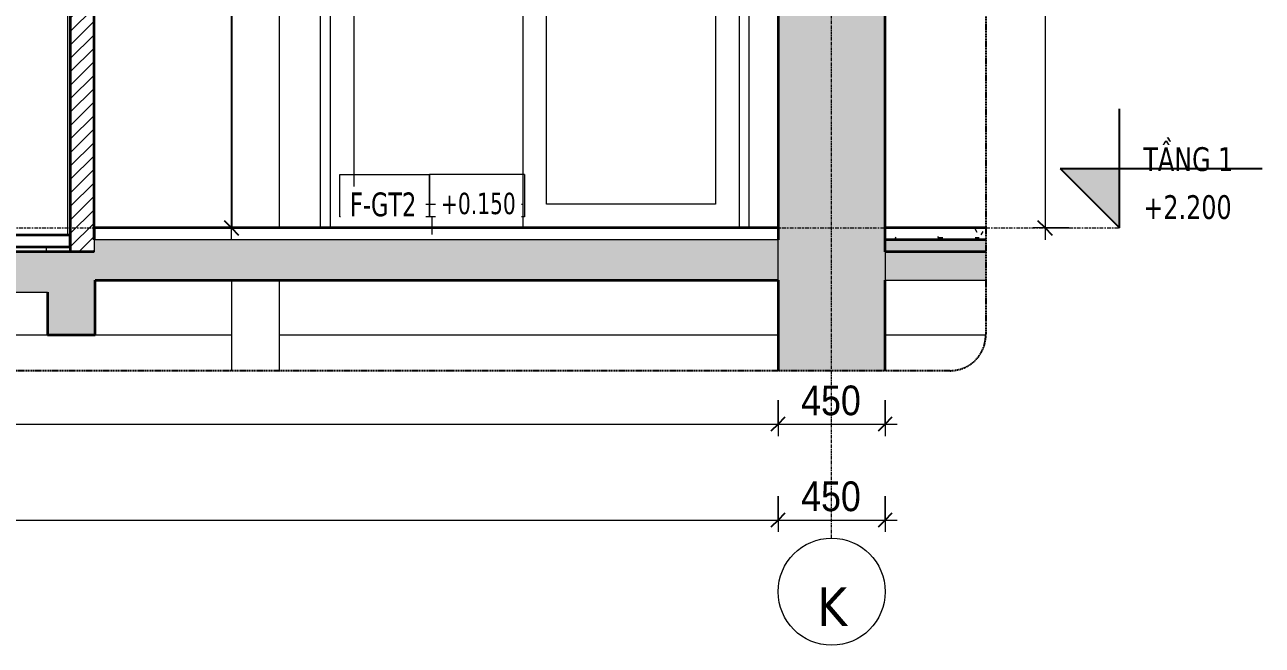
# Model space of a CAD drawing. Header units: millimetres. Extents: x 42054 to 236235, y 253 to 78637.
# Drawn here: x 103166 to 108367, y 446 to 3054 of the extents above; entities that cross this region are included whole.
import ezdxf

# ---------------------------------------------------------------- set-up
doc = ezdxf.new("R2010")
doc.units = ezdxf.units.MM
for name, pattern in [('Centre', [31.75, 6.35, -4.7625, 15.875, -4.7625]), ('Grid Line', [22.225, 12.7, -3.175, 3.175, -3.175]), ('Hidden', [7.14375, 4.7625, -2.38125])]:
    doc.linetypes.add(name, pattern=pattern)
for name, color, linetype, lineweight in [('0-5', 130, 'Continuous', 5), ('A-ANNO-DIMS', 211, 'Continuous', 9), ('A-ANNO-DIMS-50', 211, 'Continuous', 9), ('A-DETL-GENF', 92, 'Continuous', 18), ('A-DETL-GENF-4', 92, 'Hidden', 25), ('A-DETL-GENF-5', 9, 'Continuous', 18), ('A-DETL-MEDM', 33, 'Continuous', 35), ('A-DETL-THIN', 151, 'Continuous', 18), ('A-DOOR', 31, 'Continuous', 18), ('A-DOOR-FRAM-1', 31, 'Continuous', 18), ('A-DOOR-GLAZ-1', 31, 'Continuous', 18), ('A-FLOR-FNSH-1', 250, 'Continuous', 35), ('A-FLOR-IDEN', 11, 'Continuous', 9), ('A-FLOR-LEVL', 51, 'Continuous', 9), ('A-FLOR-LEVL-1', 51, 'Continuous', 25), ('A-FLOR-LEVL-2', 51, 'Centre', 9), ('A-FLOR-PATT-1', 253, 'Continuous', 18), ('A-FLOR-PATT-3', 67, 'Continuous', 18), ('A-GLAZ-CURT', 52, 'Continuous', 18), ('A-GLAZ-CURT-2', 7, 'Continuous', 18), ('A-WALL', 113, 'Continuous', 18), ('A-WALL-2', 250, 'Continuous', 35), ('A-WALL-PATT-1', 9, 'Continuous', 18), ('S-BEAM-1', 7, 'Continuous', 18), ('S-COLS', 52, 'Continuous', 18), ('S-COLS-8', 7, 'Continuous', 18), ('S-COLS-9', 191, 'Continuous', 5), ('S-GRID-1', 1, 'Grid Line', 9), ('S-GRID-IDEN', 1, 'Continuous', 9)]:
    doc.layers.add(name, color=color, linetype=linetype, lineweight=lineweight)
doc.styles.add('Tahoma', font='tahoma.ttf', dxfattribs={"width": 0.8, "height": 100})
doc.styles.add('Tahoma_1', font='tahoma.ttf', dxfattribs={"width": 0.8, "height": 90})
doc.styles.add('Tahoma_B', font='tahomabd.ttf', dxfattribs={"height": 162.5})
doc.styles.add('Tahoma_B_1', font='tahomabd.ttf', dxfattribs={"width": 0.85, "height": 100})
doc.styles.add('UTM Avo', font='', dxfattribs={"width": 0.9, "height": 125})
doc.styles.get('UTM Avo').set_extended_font_data('UTM Avo')
doc.dimstyles.new('1_Dim_chi_tiet_2_5', dxfattribs={"dimscale": 304.8, "dimtxt": 124.912619, "dimasz": 0.19685, "dimexe": 0.164042, "dimexo": 0.0625, "dimgap": 0.016404, "dimtad": 1, "dimdec": 0, "dimrnd": 5, "dimzin": 0, "dimdsep": 46, "dimtxsty": 'UTM Avo', "dimblk1": 'OBLIQUE', "dimblk2": 'OBLIQUE', "dimsah": 1, "dimcen": 0.09, "dimdle": 0.164042, "dimazin": 0, "dimtfac": 1, "dimtdec": 4, "dimtix": 1, "dimtmove": 0, "dimatfit": 3, "dimfxl": 0.328084, "dimfxlon": 1, "dimtvp": 1, "dimtolj": 1, "dimtzin": 0, "dimarcsym": 2})
pattern_1 = [(50, (-63782, 15773.77), (364.368, -31.878), [38.1, -419.1]), (355, (-63782, 15773.77), (-70.486, 382.113), [30.48, -335.28]), (100.451, (-63751.62, 15771.12), (293.885, 350.233), [32.38, -356.18]), (46.184, (-63782, 15875.38), (542.158, -84.086), [57.15, -628.65]), (96.636, (-63736.8, 15868.37), (474.805, 494.855), [48.57, -534.27]), (351.184, (-63782, 15875.4), (474.81, 494.85), [45.72, -502.92]), (21, (-63731.2, 15849.98), (303.2285, -204.5305), [38.1, -419.1]), (326, (-63731.2, 15849.98), (123.604, 368.376), [30.48, -335.28]), (71.451, (-63705.92, 15832.93), (426.834, 163.843), [32.38, -356.18]), (37.5, (-63781.99, 15773.77), (6.1766, 169.1102), [3.353, -327.863, 3.353, -337.007, -336.55]), (37.5, (-63781.99, 15773.77), (6.1766, 169.1102), [-671.576, 3.353, -333.197]), (7.5, (-63781.99, 15773.77), (133.6389, 200.3615), [3.353, -190.703, 3.353, -320.243, -128.27]), (7.5, (-63781.99, 15773.77), (133.6389, 200.3615), [-517.652, 3.353, -124.917]), (327.5, (-63895.27, 15773.77), (271.1818, -11.4584), [3.353, -123.647, 3.353, -392.887, -525.78]), (327.5, (-63895.27, 15773.77), (271.1818, -11.4584), [-523.24, 3.353, -522.427]), (317.5, (-63946.07, 15773.77), (296.2585, 50.853), [3.353, -161.747, 3.353, -259.791, -373.38]), (317.5, (-63946.07, 15773.77), (296.2585, 50.853), [-428.244, 3.353, -370.027]), (45, (-63781.99, 15773.77), (-125.7236, 125.7236), []), (45, (-63781.99, 15964.27), (-125.7236, 125.7236), [])]
pattern_2 = [(50, (104512.27, 15773.77), (364.368, -31.8783), [38.1, -419.1]), (355, (104512.27, 15773.77), (-70.486, 382.113), [30.48, -335.28]), (100.451, (104542.64, 15771.12), (293.885, 350.233), [32.38, -356.18]), (46.184, (104512.27, 15875.38), (542.158, -84.086), [57.15, -628.65]), (96.636, (104557.45, 15868.37), (474.805, 494.855), [48.57, -534.27]), (351.184, (104512.3, 15875.4), (474.81, 494.85), [45.72, -502.92]), (21, (104563.07, 15849.98), (303.2285, -204.5305), [38.1, -419.1]), (326, (104563.07, 15849.98), (123.604, 368.376), [30.48, -335.28]), (71.451, (104588.34, 15832.93), (426.834, 163.843), [32.38, -356.18]), (37.5, (104512.27, 15773.77), (6.1766, 169.1102), [3.353, -327.863, 3.353, -337.007, -336.55]), (37.5, (104512.27, 15773.77), (6.1766, 169.1102), [-671.576, 3.353, -333.197]), (7.5, (104512.27, 15773.77), (133.6389, 200.3615), [3.353, -190.703, 3.353, -320.243, -128.27]), (7.5, (104512.27, 15773.77), (133.6389, 200.3615), [-517.652, 3.353, -124.917]), (327.5, (104398.99, 15773.77), (271.1818, -11.4584), [3.353, -123.647, 3.353, -392.887, -525.78]), (327.5, (104398.99, 15773.77), (271.1818, -11.4584), [-523.24, 3.353, -522.427]), (317.5, (104348.2, 15773.77), (296.2585, 50.853), [3.353, -161.747, 3.353, -259.791, -373.38]), (317.5, (104348.2, 15773.77), (296.2585, 50.853), [-428.244, 3.353, -370.027]), (45, (104512.27, 15773.77), (-125.7236, 125.7236), []), (45, (104512.27, 15964.27), (-125.7236, 125.7236), [])]

# ---------------------------------------------------------------- blocks, each defined once
blk = doc.blocks.new('NCV_TKTC_KET CAU_rvt-5-TKCS_CĂN HỘ LOẠI 1A - MẶT CẮT 4')
at = {"layer": 'A-FLOR-PATT-1'}
h = blk.add_hatch(dxfattribs=at)
h.set_pattern_fill('FP_13', color=256, style=0, pattern_type=2)
h.set_pattern_definition(pattern_1)
h.paths.add_polyline_path([(-68394.6, 2100), (-66835.3, 2100), (-66835.3, 2150), (-69761.9, 2150), (-69761.9, 2100), (-68435.3, 2100)])
h.paths.add_polyline_path([(-61089.1, 2100), (-61089.1, 2150), (-61511.9, 2150), (-61511.9, 2100)])
h = blk.add_hatch(dxfattribs=at)
h.set_pattern_fill('FP_13', color=256, style=0, pattern_type=2)
h.set_pattern_definition(pattern_1)
h.paths.add_polyline_path([(-68394.6, 2100), (-66835.3, 2100), (-66835.3, 2150), (-69761.9, 2150), (-69761.9, 2100), (-68435.3, 2100)])
h.paths.add_polyline_path([(-61089.1, 2100), (-61089.1, 2150), (-61511.9, 2150), (-61511.9, 2100)])
at = {"layer": 'S-COLS-9'}
h = blk.add_hatch(color=256, dxfattribs=at)
h.paths.add_polyline_path([(-61961.9, 1600), (-61961.9, 1600), (-61961.9, 1980)])
h.paths.add_polyline_path([(-61961.9, 2150), (-61961.9, 2150), (-61961.9, 2696.7)])
at = {"layer": 'A-FLOR-FNSH-1'}
blk.add_line((-61089.1, 2150), (-61511.9, 2150), dxfattribs=at)
at = {"layer": 'S-BEAM-1'}
for p, q in [((-66835.4, 1750), (-65032.2, 1750)), ((-64832.2, 1750), (-64258.6, 1750)), ((-64058.6, 1750), (-61961.9, 1750)), ((-61511.9, 1750), (-61089.1, 1750))]:
    blk.add_line(p, q, dxfattribs=at)
blk = doc.blocks.new('System Panel - Glazed-V72-TKCS_CĂN HỘ LOẠI 1A - MẶT CẮT 4')
at = {"layer": 'A-GLAZ-CURT-2'}
for p, q in [((-64947.3, 4200), (-65391.6, 4200)), ((-65391.6, 4200), (-65391.6, 2170)), ((-64947.3, 2170), (-64947.3, 4200))]:
    blk.add_line(p, q, dxfattribs=at)
blk = doc.blocks.new('NCV_TKTC_TANG 1_rvt-4-TKCS_CĂN HỘ LOẠI 1A - MẶT CẮT 4')
at = {"layer": 'A-FLOR-PATT-3'}
h = blk.add_hatch(dxfattribs=at)
h.set_pattern_fill('FP_15', color=256, style=0, pattern_type=2)
h.set_pattern_definition([(0, (-63781.99, 15773.775), (203.2, 50.8), [16.764, -135.636, 16.764, -135.636, -812.8]), (0, (-63781.99, 15773.775), (203.2, 50.8), [-304.8, 16.764, -288.036, 16.764, -135.636, -355.6]), (0, (-63781.99, 15773.775), (203.2, 50.8), [-762, 16.764, -84.836, 16.764, -237.236]), (120, (-63705.79, 15799.175), (-145.59409, 150.57636), [16.764, -135.636, 16.764, -948.436]), (120, (-63705.79, 15799.175), (-145.59409, 150.57636), [-169.164, -135.636, 16.764, -288.036, -508]), (120, (-63705.79, 15799.175), (-145.59409, 150.57636), [-609.6, 16.764, -135.636, 16.764, -338.836]), (120, (-63705.79, 15799.175), (-145.59409, 150.57636), [-778.764, -84.836, 16.764, -237.236]), (240, (-63680.39, 15900.775), (-57.60591, -201.37636), [16.764, -135.636, 16.764, -948.436]), (240, (-63680.39, 15900.775), (-57.60591, -201.37636), [-169.164, -135.636, 16.764, -288.036, -508]), (240, (-63680.39, 15900.775), (-57.60591, -201.37636), [-609.6, 16.764, -135.636, 16.764, -338.836]), (240, (-63680.39, 15900.775), (-57.60591, -201.37636), [-778.764, -84.836, 16.764, -237.236])])
h.paths.add_polyline_path([(-61089.1, 2150), (-61089.1, 2200), (-61511.9, 2200), (-61511.9, 2150)])
at = {"layer": 'A-WALL-PATT-1'}
h = blk.add_hatch(dxfattribs=at)
h.set_pattern_fill('FP_14', color=256, style=0, pattern_type=2)
h.set_pattern_definition([(45, (-63781.988, 15773.775), (-28.28427, 28.28427), [])])
h.paths.add_polyline_path([(-64836.9, 2100), (-64836.9, 5150), (-64936.9, 5150), (-64936.9, 2100)])
at = {"layer": 'A-FLOR-FNSH-1'}
for p, q in [((-61961.9, 2200), (-64836.9, 2200)), ((-64836.9, 2200), (-64836.9, 2150)), ((-61089.1, 2200), (-61511.9, 2200)), ((-64936.9, 2170), (-66736.9, 2170)), ((-64936.9, 2120), (-64936.9, 2170)), ((-66736.9, 2120), (-64936.9, 2120))]:
    blk.add_line(p, q, dxfattribs=at)
at = {"layer": 'A-WALL-2'}
for p, q in [((-64936.9, 5150), (-64936.9, 2100)), ((-64836.9, 2150), (-64836.9, 5150))]:
    blk.add_line(p, q, dxfattribs=at)
at = {"layer": 'S-COLS-8'}
blk.add_line((-65036.9, 2100), (-65036.9, 2120), dxfattribs=at)
at = {"layer": 'A-GLAZ-CURT'}
blk.add_blockref('System Panel - Glazed-V72-TKCS_CĂN HỘ LOẠI 1A - MẶT CẮT 4', (0, 0), dxfattribs=at)
blk = doc.blocks.new('DEG_02-DEG_03 - DEG_02B-1800x2400mm-CỬA ĐI 02 CÁNH TRƯỢT-2213204-TKCS_CĂN HỘ LOẠI 1A - MẶT CẮT 4')
at = {"layer": 'A-DOOR'}
for p, q in [((-63035.3, 4560), (-63035.3, 2200)), ((-62935.3, 4460), (-62225.3, 4460)), ((-62935.3, 2300), (-62935.3, 4460)), ((-62225.3, 4460), (-62225.3, 2300)), ((-62225.3, 2300), (-62935.3, 2300))]:
    blk.add_line(p, q, dxfattribs=at)
at = {"layer": 'A-DOOR', "flags": 128}
blk.add_lwpolyline([(-62173.8, 3408.7), (-62174.5, 3408.7), (-62175.9, 3408.7), (-62176.8, 3408.7), (-62176.8, 3408.7)], dxfattribs=at)
at = {"layer": 'A-DOOR'}
for centre, radius, start, end in [((-62175.3, 3400), 20, 360, 180), ((-62175.3, 3400), 20, 180, 241.054), ((-62176.8, 3399.2), 9.45, 90, 180), ((-62021.5, 3399.2), 164.8, 180, 199.134), ((-62173.8, 3399.2), 9.45, 0, 90), ((-62329.1, 3399.2), 164.8, 340.866, 0), ((-62175.3, 3400), 20, 300, 0), ((-62174.9, 3346), 2.34, 199.134, 261.031), ((-62175.7, 3346), 2.34, 278.969, 340.866)]:
    blk.add_arc(centre, radius, start, end, dxfattribs=at)
at = {"layer": 'A-DOOR-FRAM-1'}
for p, q in [((-63845.3, 4560), (-63845.3, 2200)), ((-63845.3, 4560), (-62125.3, 4560)), ((-62125.3, 4560), (-62125.3, 2200))]:
    blk.add_line(p, q, dxfattribs=at)
at = {"layer": 'A-DOOR-GLAZ-1'}
for p, q in [((-63745.3, 4460), (-63745.3, 2300)), ((-63035.3, 4460), (-63745.3, 4460)), ((-63745.3, 2300), (-63035.3, 2300))]:
    blk.add_line(p, q, dxfattribs=at)
blk = doc.blocks.new('BORDER VIEW - BORDER VIEW-2570486-TKCS_CĂN HỘ LOẠI 1A - MẶT CẮT 4')
at = {"layer": 'A-DETL-GENF-4'}
for p, q in [((-61089.1, 5943.5), (-61089.1, 1750)), ((-61239.1, 1600), (-70465.3, 1600))]:
    blk.add_line(p, q, dxfattribs=at)
blk.add_arc((-61239.1, 1750), 150, 270, 360, dxfattribs=at)
blk = doc.blocks.new('Level - CAO ĐỘ LEVEL-350587-TKCS_CĂN HỘ LOẠI 1A - MẶT CẮT 4')
at = {"layer": 'A-FLOR-LEVL'}
blk.add_hatch(color=256, dxfattribs=at).paths.add_polyline_path([(-60527.1, 2450), (-60527.1, 2200), (-60777.1, 2450)])
at = {"layer": 'A-FLOR-LEVL-1'}
for p, q in [((-60527.1, 2200), (-60527.1, 2700)), ((-60777.1, 2450), (-60527.1, 2200)), ((-60777.1, 2450), (-59927.1, 2450))]:
    blk.add_line(p, q, dxfattribs=at)
blk = doc.blocks.new('Grid - M_Grid Head - Circle-353313-TKCS_CĂN HỘ LOẠI 1A - MẶT CẮT 4')
at = {"layer": 'S-GRID-IDEN'}
blk.add_circle((-61736.9, 671.1), 225, dxfattribs=at)
blk = doc.blocks.new('DIMBLOCK81-TKCS_CĂN HỘ LOẠI 1A - MẶT CẮT 4')
at = {"layer": 'A-ANNO-DIMS-50', "lineweight": 25}
for p, q in [((107454.4, 5600), (107424.4, 5630)), ((107454.4, 5600), (107484.4, 5570)), ((107454.4, 2200), (107424.4, 2230)), ((107454.4, 2200), (107484.4, 2170))]:
    blk.add_line(p, q, dxfattribs=at)
at = {"layer": 'A-ANNO-DIMS-50'}
for p, q in [((107454.4, 5650), (107454.4, 2150)), ((107554.4, 5600), (107404.4, 5600)), ((107454.4, 5600), (107554.4, 5600)), ((107554.4, 2200), (107404.4, 2200)), ((107454.4, 2200), (107554.4, 2200))]:
    blk.add_line(p, q, dxfattribs=at)
at = {"layer": 'A-ANNO-DIMS-50', "color": 0, "insert": (107292.1, 3728.8), "char_height": 125, "width": 410.824, "attachment_point": 1, "rotation": 90, "line_spacing_factor": 1.110334, "style": 'UTM Avo'}
blk.add_mtext('3400', dxfattribs=at)
blk = doc.blocks.new('_Oblique')
at = {"color": 0, "linetype": 'ByBlock', "lineweight": -2}
blk.add_line((-0.5, -0.5), (0.5, 0.5), dxfattribs=at)
blk = doc.blocks.new('DIMBLOCK83-TKCS_CĂN HỘ LOẠI 1A - MẶT CẮT 4')
at = {"layer": 'A-ANNO-DIMS-50'}
for p, q in [((98532.3, 1072.2), (98532.3, 922.2)), ((98532.3, 972.2), (98532.3, 1072.2)), ((106332.4, 1072.2), (106332.4, 922.2)), ((106332.4, 972.2), (106332.4, 1072.2)), ((98532.3, 972.2), (106332.4, 972.2))]:
    blk.add_line(p, q, dxfattribs=at)
at = {"layer": 'A-ANNO-DIMS-50', "lineweight": 25}
for p, q in [((98532.3, 972.2), (98562.3, 1002.2)), ((106332.4, 972.2), (106362.4, 1002.2)), ((98532.3, 972.2), (98502.3, 942.2)), ((106332.4, 972.2), (106302.4, 942.2))]:
    blk.add_line(p, q, dxfattribs=at)
at = {"layer": 'A-ANNO-DIMS-50', "color": 0, "insert": (102261.2, 1134.6), "char_height": 125, "width": 410.824, "attachment_point": 1, "line_spacing_factor": 1.110334, "style": 'UTM Avo'}
blk.add_mtext('7800', dxfattribs=at)
blk = doc.blocks.new('DIMBLOCK84-TKCS_CĂN HỘ LOẠI 1A - MẶT CẮT 4')
at = {"layer": 'A-ANNO-DIMS-50'}
for p, q in [((106332.4, 1072.2), (106332.4, 922.2)), ((106332.4, 972.2), (106332.4, 1072.2)), ((106782.3, 1072.2), (106782.3, 922.2)), ((106782.3, 972.2), (106782.3, 1072.2)), ((106332.4, 972.2), (106832.3, 972.2))]:
    blk.add_line(p, q, dxfattribs=at)
at = {"layer": 'A-ANNO-DIMS-50', "lineweight": 25}
for p, q in [((106332.4, 972.2), (106362.4, 1002.2)), ((106782.3, 972.2), (106812.3, 1002.2)), ((106332.4, 972.2), (106302.4, 942.2)), ((106782.3, 972.2), (106752.3, 942.2))]:
    blk.add_line(p, q, dxfattribs=at)
at = {"layer": 'A-ANNO-DIMS-50', "color": 0, "insert": (106429, 1134.6), "char_height": 125, "width": 308.118, "attachment_point": 1, "line_spacing_factor": 1.110334, "style": 'UTM Avo'}
blk.add_mtext('450', dxfattribs=at)
blk = doc.blocks.new('DIMBLOCK85-TKCS_CĂN HỘ LOẠI 1A - MẶT CẮT 4')
at = {"layer": 'A-ANNO-DIMS-50'}
for p, q in [((98182.4, 1475.4), (98182.4, 1325.4)), ((98182.4, 1375.4), (98182.4, 1475.4)), ((106332.4, 1475.4), (106332.4, 1325.4)), ((106332.4, 1375.4), (106332.4, 1475.4)), ((98132.4, 1375.4), (106332.4, 1375.4))]:
    blk.add_line(p, q, dxfattribs=at)
at = {"layer": 'A-ANNO-DIMS-50', "lineweight": 25}
for p, q in [((98182.4, 1375.4), (98212.4, 1405.4)), ((106332.4, 1375.4), (106362.4, 1405.4)), ((98182.4, 1375.4), (98152.4, 1345.4)), ((106332.4, 1375.4), (106302.4, 1345.4))]:
    blk.add_line(p, q, dxfattribs=at)
at = {"layer": 'A-ANNO-DIMS-50', "color": 0, "insert": (102086.2, 1537.7), "char_height": 125, "width": 410.824, "attachment_point": 1, "line_spacing_factor": 1.110334, "style": 'UTM Avo'}
blk.add_mtext('8150', dxfattribs=at)
blk = doc.blocks.new('DIMBLOCK86-TKCS_CĂN HỘ LOẠI 1A - MẶT CẮT 4')
at = {"layer": 'A-ANNO-DIMS-50'}
for p, q in [((106332.4, 1475.4), (106332.4, 1325.4)), ((106332.4, 1375.4), (106332.4, 1475.4)), ((106782.3, 1475.4), (106782.3, 1325.4)), ((106782.3, 1375.4), (106782.3, 1475.4)), ((106332.4, 1375.4), (106832.3, 1375.4))]:
    blk.add_line(p, q, dxfattribs=at)
at = {"layer": 'A-ANNO-DIMS-50', "lineweight": 25}
for p, q in [((106332.4, 1375.4), (106362.4, 1405.4)), ((106782.3, 1375.4), (106812.3, 1405.4)), ((106332.4, 1375.4), (106302.4, 1345.4)), ((106782.3, 1375.4), (106752.3, 1345.4))]:
    blk.add_line(p, q, dxfattribs=at)
at = {"layer": 'A-ANNO-DIMS-50', "color": 0, "insert": (106429, 1537.7), "char_height": 125, "width": 308.118, "attachment_point": 1, "line_spacing_factor": 1.110334, "style": 'UTM Avo'}
blk.add_mtext('450', dxfattribs=at)
blk = doc.blocks.new('DIMBLOCK90-TKCS_CĂN HỘ LOẠI 1A - MẶT CẮT 4')
at = {"layer": 'A-ANNO-DIMS-50', "lineweight": 25}
for p, q in [((104035, 4600), (104005, 4630)), ((104035, 4600), (104065, 4570)), ((104035, 2200), (104005, 2230)), ((104035, 2200), (104065, 2170))]:
    blk.add_line(p, q, dxfattribs=at)
at = {"layer": 'A-ANNO-DIMS-50'}
for p, q in [((104035, 2150), (104035, 4650)), ((104135, 4600), (103985, 4600)), ((104035, 4600), (104135, 4600)), ((103935, 2200), (104085, 2200)), ((104035, 2200), (103935, 2200))]:
    blk.add_line(p, q, dxfattribs=at)
at = {"layer": 'A-ANNO-DIMS-50', "color": 0, "insert": (103872.6, 3228.8), "char_height": 125, "width": 410.824, "attachment_point": 1, "rotation": 90, "line_spacing_factor": 1.110334, "style": 'UTM Avo'}
blk.add_mtext('2400', dxfattribs=at)
blk = doc.blocks.new('TAG SAN - TTG - TAG FFL-4075299-TKCS_CĂN HỘ LOẠI 1A - MẶT CẮT 4')
at = {"layer": 'A-FLOR-IDEN'}
for p, q in [((-63803.5, 2246.2), (-63803.5, 2425)), ((-63803.5, 2425), (-63427.5, 2425)), ((-63427.5, 2425), (-63427.5, 2246.2)), ((-63027.5, 2425), (-63427.5, 2425)), ((-63427.5, 2246.2), (-63427.5, 2425)), ((-63027.5, 2425), (-63027.5, 2246.2)), ((-63427.5, 2246.2), (-63803.5, 2246.2)), ((-63027.5, 2246.2), (-63427.5, 2246.2))]:
    blk.add_line(p, q, dxfattribs=at)

msp = doc.modelspace()

# ---------------------------------------------------------------- hatches: boundary and pattern name
at = {"layer": 'A-DETL-GENF-5'}
h = msp.add_hatch(dxfattribs=at)
h.set_pattern_fill('FP_13', color=256, style=0, pattern_type=2)
h.set_pattern_definition(pattern_2)
h.paths.add_polyline_path([(98350.4, 1600), (98532.3, 1600), (98532.3, 6093.5), (98182.4, 6093.5), (98182.4, 1600)])
h.paths.add_polyline_path([(106732.3, 1600), (106782.3, 1600), (106782.3, 5550), (106732.3, 5550), (106732.3, 6093.5), (106382.3, 6093.5), (106382.3, 5550), (106332.4, 5550), (106332.4, 1600), (106382.3, 1600)])
h = msp.add_hatch(dxfattribs=at)
h.set_pattern_fill('FP_13', color=256, style=0, pattern_type=2)
h.set_pattern_definition(pattern_2)
h.paths.add_polyline_path([(98682.3, 1600), (98682.3, 1980), (101457.3, 1980), (101457.3, 1930), (103262, 1930), (103262, 1750), (103462, 1750), (103462, 1980), (106332.4, 1980), (106332.3, 2150), (103457.3, 2150), (103457.3, 2100), (98532.3, 2100), (98532.4, 1600), (98649.9, 1600)])
h.paths.add_polyline_path([(98025.1, 1960), (98182.3, 1960), (98182.3, 2130), (97679, 2130), (97679, 1960)])
h.paths.add_polyline_path([(106782.3, 1980), (107205.1, 1980), (107205.1, 2100), (106782.3, 2100), (106782.3, 2000)])

# ---------------------------------------------------------------- linework, layer by layer
at = {"layer": 'A-DETL-MEDM'}
for p, q in [((106332.4, 5380), (106332.4, 2150)), ((106782.3, 2100), (106782.3, 5380)), ((103457.3, 2100), (98532.3, 2100)), ((107205.1, 2100), (106782.3, 2100)), ((103462, 1750), (103462, 1980)), ((103462, 1980), (106332.4, 1980)), ((106332.4, 1980), (106332.4, 1600)), ((106782.3, 1600), (106782.3, 1980)), ((103262, 1930), (103262, 1750)), ((103262, 1750), (103462, 1750))]:
    msp.add_line(p, q, dxfattribs=at)
at = {"layer": 'A-DETL-THIN'}
for p, q in [((106332.4, 2150), (103457.3, 2150)), ((103457.3, 2150), (103457.3, 2100)), ((106332.4, 1980), (106332.4, 2150)), ((106782.3, 2100), (106782.3, 1980)), ((106782.3, 1980), (107205.1, 1980)), ((101457.3, 1930), (103262, 1930))]:
    msp.add_line(p, q, dxfattribs=at)
at = {"layer": 'A-FLOR-IDEN'}
msp.add_line((104878.7, 2171.8), (104878.7, 2246.2), dxfattribs=at)
at = {"layer": 'A-FLOR-LEVL-2'}
msp.add_line((97162.8, 2200), (107767.2, 2200), dxfattribs=at)
at = {"layer": 'A-WALL'}
for p, q in [((104035.7, 2200), (104035.7, 4700)), ((104235.7, 4700), (104235.7, 2200)), ((104409, 2200), (104409, 4600)), ((106209, 4600), (106209, 2200)), ((104035.7, 1600), (104035.7, 1980)), ((104235.7, 1980), (104235.7, 1600))]:
    msp.add_line(p, q, dxfattribs=at)
at = {"layer": 'S-COLS'}
for p, q in [((104035.7, 4700), (104035.7, 2200)), ((104235.7, 4700), (104235.7, 2200))]:
    msp.add_line(p, q, dxfattribs=at)
at = {"layer": 'S-GRID-1'}
for p, q in [((106557.3, 2146.1), (106557.3, 5314.5)), ((106557.3, 896.1), (106557.3, 2146.1))]:
    msp.add_line(p, q, dxfattribs=at)

# ---------------------------------------------------------------- block references
at = {"layer": '0-5'}
for name in ['NCV_TKTC_KET CAU_rvt-5-TKCS_CĂN HỘ LOẠI 1A - MẶT CẮT 4', 'NCV_TKTC_TANG 1_rvt-4-TKCS_CĂN HỘ LOẠI 1A - MẶT CẮT 4']:
    msp.add_blockref(name, (168294.3, 0), dxfattribs=at)
at = {"layer": 'A-DETL-GENF'}
msp.add_blockref('BORDER VIEW - BORDER VIEW-2570486-TKCS_CĂN HỘ LOẠI 1A - MẶT CẮT 4', (168294.3, 0), dxfattribs=at)
at = {"layer": 'A-DOOR'}
msp.add_blockref('DEG_02-DEG_03 - DEG_02B-1800x2400mm-CỬA ĐI 02 CÁNH TRƯỢT-2213204-TKCS_CĂN HỘ LOẠI 1A - MẶT CẮT 4', (168294.3, 0), dxfattribs=at)
at = {"layer": 'A-FLOR-IDEN'}
msp.add_blockref('TAG SAN - TTG - TAG FFL-4075299-TKCS_CĂN HỘ LOẠI 1A - MẶT CẮT 4', (168294.3, 0), dxfattribs=at)
at = {"layer": 'A-FLOR-LEVL-1'}
msp.add_blockref('Level - CAO ĐỘ LEVEL-350587-TKCS_CĂN HỘ LOẠI 1A - MẶT CẮT 4', (168294.3, 0), dxfattribs=at)
at = {"layer": 'S-GRID-IDEN'}
msp.add_blockref('Grid - M_Grid Head - Circle-353313-TKCS_CĂN HỘ LOẠI 1A - MẶT CẮT 4', (168294.3, 0), dxfattribs=at)

# ---------------------------------------------------------------- texts
at = {"layer": 'A-FLOR-LEVL', "char_height": 100, "line_spacing_factor": 0.996129, "style": 'Tahoma_B_1'}
for s, insert, width, attachment_point in [('\\pt510,1020,1530,2040,2550,3060,3570,4080,4590,5100,5610,6120,6630,7140,7650,8160,8670,9180,9690,10200,10710,11220,11730,12240,12750,13260,13770,14280,14790,15300,15810,16320;TẦNG 1', (107867.5, 2437.2), 452.625, 7), ('\\pt212.5,425,637.5,850,1062.5,1275,1487.5,1700,1912.5,2125,2337.5,2550,2762.5,2975,3187.5,3400,3612.5,3825,4037.5,4250,4462.5,4675,4887.5,5100,5312.5,5525,5737.5,5950,6162.5,6375,6587.5,6800;+2.200', (107867.5, 2337.5), 441.575, 1)]:
    msp.add_mtext(s, dxfattribs=dict(at, insert=insert, width=width, attachment_point=attachment_point))

# ---------------------------------------------------------------- dimensions: what is measured, and where the dimension line sits
at = {"layer": 'A-ANNO-DIMS'}
for base, p1, p2, override, picture, middle in [((107454.4, 2200), (107554.4, 5600), (107554.4, 2200), {"dimpost": '<>', "dimfxl": 3400}, 'DIMBLOCK81-TKCS_CĂN HỘ LOẠI 1A - MẶT CẮT 4', (107384.8, 3900)), ((104035, 4600), (103935, 2200), (104135, 4600), {"dimpost": '<>', "dimfxl": 2408.318916}, 'DIMBLOCK90-TKCS_CĂN HỘ LOẠI 1A - MẶT CẮT 4', (103965.3, 3400))]:
    dim = msp.add_linear_dim(base=base, p1=p1, p2=p2, angle=90, dimstyle='1_Dim_chi_tiet_2_5', override=override, dxfattribs=at)
    dim.commit()
    dim.dimension.update_dxf_attribs({"geometry": picture, "text_midpoint": middle})
for base, p1, p2, override, picture, middle in [((106332.4, 1375.4), (98182.4, 1475.4), (106332.4, 1475.4), {"dimpost": '<>', "dimfxl": 8149.972751}, 'DIMBLOCK85-TKCS_CĂN HỘ LOẠI 1A - MẶT CẮT 4', (102257.4, 1445)), ((106782.3, 1375.4), (106332.4, 1475.4), (106782.3, 1475.4), {"dimpost": '<>', "dimfxl": 449.968981}, 'DIMBLOCK86-TKCS_CĂN HỘ LOẠI 1A - MẶT CẮT 4', (106557.3, 1445)), ((106332.4, 972.2), (98532.3, 1072.2), (106332.4, 1072.2), {"dimpost": '<>', "dimfxl": 7800.031019}, 'DIMBLOCK83-TKCS_CĂN HỘ LOẠI 1A - MẶT CẮT 4', (102432.3, 1041.9)), ((106782.3, 972.2), (106332.4, 1072.2), (106782.3, 1072.2), {"dimpost": '<>', "dimfxl": 449.968981}, 'DIMBLOCK84-TKCS_CĂN HỘ LOẠI 1A - MẶT CẮT 4', (106557.3, 1041.9))]:
    dim = msp.add_linear_dim(base=base, p1=p1, p2=p2, dimstyle='1_Dim_chi_tiet_2_5', override=override, dxfattribs=at)
    dim.commit()
    dim.dimension.update_dxf_attribs({"geometry": picture, "text_midpoint": middle})

# ---------------------------------------------------------------- next in the draw order: texts
at = {"layer": 'A-FLOR-IDEN', "attachment_point": 5, "line_spacing_factor": 0.996129, "bg_fill": 3, "box_fill_scale": 1.25, "bg_fill_color": 256, "bg_fill_true_color": 13158600, "bg_fill_transparency": 0}
for s, insert, char_height, width, style in [('\\pt4,8,12,16,20,24,28,32,36,40,44,48,52,56,60,64,68,72,76,80,84,88,92,96,100,104,108,112,116,120,124,128;F-GT2', (104672.3, 2298), 100, 306.8, 'Tahoma'), ('\\pt3.9996,8.0001,11.9997,16.0002,19.9998,24.0003,27.9999,32.0004,36,39.9996,44.0001,47.9997,52.0002,55.9998,60.0003,63.9999,68.0004,72,75.9996,80.0001,83.9997,88.0002,91.9998,96.0003,99.9999,104.0004,108,111.9996,116.0001,119.9997,124.0002,127.9998;+0.150', (105072.5, 2302), 90, 314.8, 'Tahoma_1')]:
    msp.add_mtext(s, dxfattribs=dict(at, insert=insert, char_height=char_height, width=width, style=style))
at = {"layer": 'S-GRID-IDEN', "insert": (106559.4, 608.7), "char_height": 162.5, "width": 159, "attachment_point": 5, "line_spacing_factor": 0.996129, "style": 'Tahoma_B', "bg_fill": 3, "box_fill_scale": 1.25, "bg_fill_color": 256, "bg_fill_true_color": 13158600, "bg_fill_transparency": 0}
msp.add_mtext('\\pt634.99962,1269.99925,1905.0005,2540.00013,3174.99975,3809.99937,4445.00062,5080.00025,5714.99987,6349.9995,6985.00075,7620.00037,8255,8889.99962,9524.99925,10160.0005,10795.00013,11429.99975,12064.99938,12700.00063,13335.00025,13969.99988,14604.9995,15240.00075,15875.00038,16510,17144.99963,17779.99925,18415.0005,19050.00013,19684.99975,20319.99938;K', dxfattribs=at)

doc.saveas('drawing.dxf')
